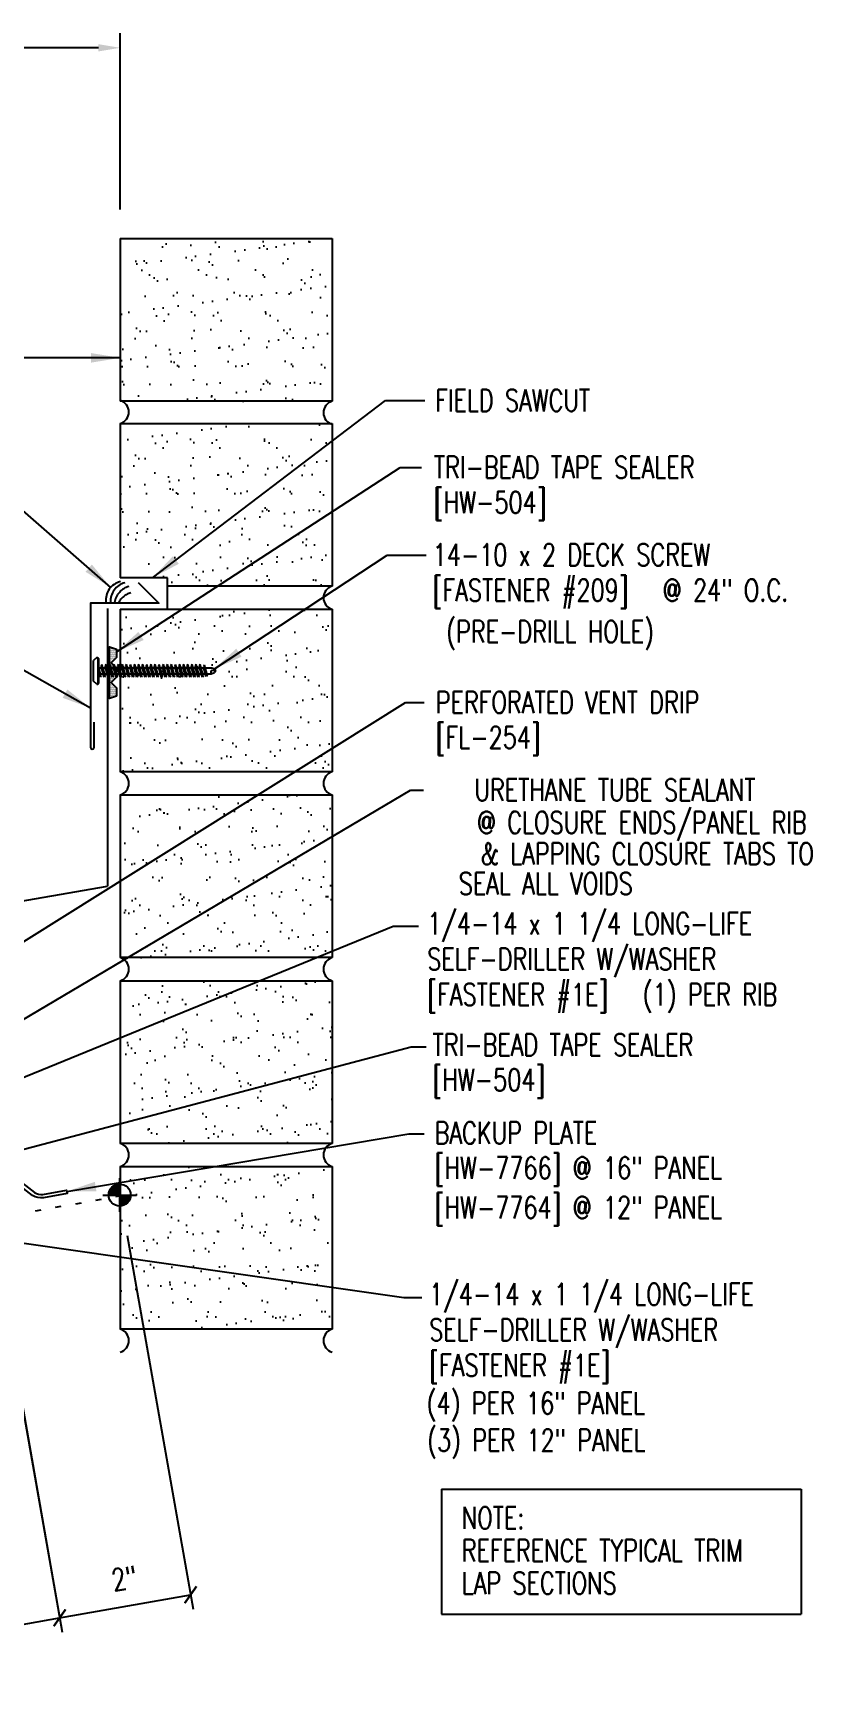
# Model space of a CAD drawing. Header units: inches. Extents: x 1.7 to 41.1, y 8.6 to 41.6.
# Drawn here: x 27.78 to 41.1, y 9.35 to 37.78 of the extents above; entities that cross this region are included whole.
import ezdxf
from ezdxf.enums import TextEntityAlignment as Align

# ---------------------------------------------------------------- set-up
doc = ezdxf.new("R2010")
doc.units = ezdxf.units.IN
doc.header["$MEASUREMENT"] = 0
doc.linetypes.add('CENTER2', pattern=[1.125, 0.75, -0.125, 0.125, -0.125])
doc.linetypes.add('DOT2', pattern=[0.125, 0, -0.125])
for name, color, linetype in [('DIM', 2, 'Continuous'), ('FASTENER', 9, 'Continuous'), ('SEALANT', 253, 'CENTER2'), ('SECTION', 11, 'Continuous'), ('STLA', 10, 'Continuous'), ('TAPE', 8, 'Continuous'), ('TEXT', 2, 'Continuous'), ('TRIM', 6, 'Continuous'), ('WALL', 9, 'Continuous')]:
    doc.layers.add(name, color=color, linetype=linetype)
doc.styles.add('ROMANS', font='ROMANS.SHX', dxfattribs={"width": 0.75})
doc.styles.add('TEXT', font='SIMPLEX', dxfattribs={"width": 0.75, "height": 6})
doc.styles.add('TEXT1', font='ROMANS.shx', dxfattribs={"width": 0.75, "height": 0.375})
doc.dimstyles.new('DETAIL', dxfattribs={"dimscale": 4, "dimtxt": 0.375, "dimasz": 0.0625, "dimexe": 0.0625, "dimexo": 0.125, "dimgap": 0.0625, "dimtad": 1, "dimdec": 4, "dimzin": 3, "dimdsep": 46, "dimlunit": 4, "dimtxsty": 'TEXT1', "dimblk": 'ARCHTICK', "dimcen": 0.0625, "dimclrd": 7, "dimclre": 7, "dimclrt": 2, "dimadec": 0, "dimazin": 0, "dimtfac": 0.59375, "dimtdec": 4, "dimtmove": 0, "dimatfit": 3, "dimfxl": 0, "dimfrac": 2, "dimtolj": 1, "dimtzin": 3, "dimarcsym": 0})
doc.dimstyles.new('DETAIL$7', dxfattribs={"dimscale": 4, "dimtxt": 6, "dimasz": 0.125, "dimexe": 0.0625, "dimexo": 0.125, "dimgap": 0.0625, "dimtad": 1, "dimdec": 5, "dimzin": 3, "dimdsep": 46, "dimlunit": 4, "dimtxsty": 'TEXT', "dimblk": 'ARCHTICK', "dimcen": 0.0625, "dimclrd": 7, "dimclre": 7, "dimclrt": 2, "dimadec": 0, "dimazin": 0, "dimtfac": 0.666667, "dimtdec": 5, "dimtmove": 0, "dimatfit": 3, "dimfxl": 0, "dimfrac": 2, "dimtolj": 1, "dimtzin": 3, "dimarcsym": 0})

# ---------------------------------------------------------------- blocks, each defined once
blk = doc.blocks.new('_ArchTick')
at = {"color": 0, "linetype": 'ByBlock', "const_width": 0.15}
blk.add_lwpolyline([(-0.5, -0.5), (0.5, 0.5)], dxfattribs=at)
blk = doc.blocks.new('*D16')
at = {"layer": 'DEFPOINTS', "color": 0}
for p in [(26.979, 17.754), (21.001, 16.682), (28.232, 10.646)]:
    blk.add_point(p, dxfattribs=at)
at = {"layer": 'DIM', "color": 7, "lineweight": -2}
for p, q in [((27.066, 17.261), (28.276, 10.4)), ((21.088, 16.19), (22.295, 9.345)), ((22.252, 9.591), (28.232, 10.646))]:
    blk.add_line(p, q, dxfattribs=at)
at = {"layer": 'DIM', "color": 7, "lineweight": -2, "xscale": 0.25, "yscale": 0.25, "zscale": 0.25}
for p, rotation in [((28.232, 10.646), 10.00000000000004), ((22.252, 9.591), 190.0000000000001)]:
    blk.add_blockref('_ArchTick', p, dxfattribs=dict(at, rotation=rotation))
at = {"layer": 'DIM', "color": 2, "insert": (25.16, 10.585), "char_height": 0.375, "attachment_point": 5, "rotation": 10, "style": 'TEXT1'}
blk.add_mtext('\\A1;6"', dxfattribs=at)
blk = doc.blocks.new('*X2')
at = {"color": 0}
for p, q in [((-0.434, 0.135), (-0.434, 0.135)), ((-0.434, 0.123), (-0.434, 0.123)), ((-0.422, 0.141), (-0.422, 0.141)), ((-0.422, 0.129), (-0.422, 0.129)), ((-0.422, 0.117), (-0.422, 0.117)), ((-0.422, 0.105), (-0.422, 0.105)), ((-0.422, 0.094), (-0.422, 0.094)), ((-0.422, 0.082), (-0.422, 0.082)), ((-0.41, 0.135), (-0.41, 0.135)), ((-0.41, 0.123), (-0.41, 0.123)), ((-0.41, 0.111), (-0.41, 0.111)), ((-0.41, 0.1), (-0.41, 0.1)), ((-0.41, 0.088), (-0.41, 0.088)), ((-0.41, 0.076), (-0.41, 0.076)), ((-0.41, 0.064), (-0.41, 0.064)), ((-0.41, 0.053), (-0.41, 0.053)), ((-0.41, 0.041), (-0.41, 0.041)), ((-0.398, 0.141), (-0.398, 0.141)), ((-0.398, 0.129), (-0.398, 0.129)), ((-0.398, 0.117), (-0.398, 0.117)), ((-0.398, 0.105), (-0.398, 0.105)), ((-0.398, 0.094), (-0.398, 0.094)), ((-0.398, 0.082), (-0.398, 0.082)), ((-0.398, 0.07), (-0.398, 0.07)), ((-0.398, 0.059), (-0.398, 0.059)), ((-0.398, 0.047), (-0.398, 0.047)), ((-0.398, 0.035), (-0.398, 0.035)), ((-0.398, 0.023), (-0.398, 0.023)), ((-0.387, 0.135), (-0.387, 0.135)), ((-0.387, 0.123), (-0.387, 0.123)), ((-0.387, 0.111), (-0.387, 0.111)), ((-0.387, 0.1), (-0.387, 0.1)), ((-0.387, 0.088), (-0.387, 0.088)), ((-0.387, 0.076), (-0.387, 0.076)), ((-0.387, 0.064), (-0.387, 0.064)), ((-0.387, 0.053), (-0.387, 0.053)), ((-0.387, 0.041), (-0.387, 0.041)), ((-0.387, 0.029), (-0.387, 0.029)), ((-0.375, 0.141), (-0.375, 0.141)), ((-0.375, 0.129), (-0.375, 0.129)), ((-0.375, 0.117), (-0.375, 0.117)), ((-0.375, 0.105), (-0.375, 0.105)), ((-0.375, 0.094), (-0.375, 0.094)), ((-0.375, 0.082), (-0.375, 0.082)), ((-0.375, 0.07), (-0.375, 0.07)), ((-0.375, 0.059), (-0.375, 0.059)), ((-0.375, 0.047), (-0.375, 0.047)), ((-0.375, 0.035), (-0.375, 0.035)), ((-0.375, 0.023), (-0.375, 0.023)), ((-0.363, 0.135), (-0.363, 0.135)), ((-0.363, 0.123), (-0.363, 0.123)), ((-0.363, 0.111), (-0.363, 0.111)), ((-0.363, 0.1), (-0.363, 0.1)), ((-0.363, 0.088), (-0.363, 0.088)), ((-0.363, 0.076), (-0.363, 0.076)), ((-0.363, 0.064), (-0.363, 0.064)), ((-0.363, 0.053), (-0.363, 0.053)), ((-0.363, 0.041), (-0.363, 0.041)), ((-0.363, 0.029), (-0.363, 0.029)), ((-0.352, 0.141), (-0.352, 0.141)), ((-0.352, 0.129), (-0.352, 0.129)), ((-0.352, 0.117), (-0.352, 0.117)), ((-0.352, 0.105), (-0.352, 0.105)), ((-0.352, 0.094), (-0.352, 0.094)), ((-0.352, 0.082), (-0.352, 0.082)), ((-0.352, 0.07), (-0.352, 0.07)), ((-0.352, 0.059), (-0.352, 0.059)), ((-0.352, 0.047), (-0.352, 0.047)), ((-0.352, 0.035), (-0.352, 0.035)), ((-0.352, 0.023), (-0.352, 0.023)), ((-0.34, 0.135), (-0.34, 0.135)), ((-0.34, 0.123), (-0.34, 0.123)), ((-0.34, 0.111), (-0.34, 0.111)), ((-0.34, 0.1), (-0.34, 0.1)), ((-0.34, 0.088), (-0.34, 0.088)), ((-0.34, 0.076), (-0.34, 0.076)), ((-0.34, 0.064), (-0.34, 0.064)), ((-0.34, 0.053), (-0.34, 0.053)), ((-0.34, 0.041), (-0.34, 0.041)), ((-0.34, 0.029), (-0.34, 0.029)), ((-0.328, 0.141), (-0.328, 0.141)), ((-0.328, 0.129), (-0.328, 0.129)), ((-0.328, 0.117), (-0.328, 0.117)), ((-0.328, 0.105), (-0.328, 0.105)), ((-0.328, 0.094), (-0.328, 0.094)), ((-0.328, 0.082), (-0.328, 0.082)), ((-0.328, 0.07), (-0.328, 0.07)), ((-0.328, 0.059), (-0.328, 0.059)), ((-0.328, 0.047), (-0.328, 0.047)), ((-0.328, 0.035), (-0.328, 0.035)), ((-0.328, 0.023), (-0.328, 0.023)), ((-0.316, 0.135), (-0.316, 0.135)), ((-0.316, 0.123), (-0.316, 0.123)), ((-0.316, 0.111), (-0.316, 0.111)), ((-0.316, 0.1), (-0.316, 0.1)), ((-0.316, 0.088), (-0.316, 0.088)), ((-0.316, 0.076), (-0.316, 0.076)), ((-0.316, 0.064), (-0.316, 0.064)), ((-0.316, 0.053), (-0.316, 0.053)), ((-0.316, 0.041), (-0.316, 0.041)), ((-0.316, 0.029), (-0.316, 0.029)), ((-0.305, 0.141), (-0.305, 0.141)), ((-0.305, 0.129), (-0.305, 0.129)), ((-0.305, 0.117), (-0.305, 0.117)), ((-0.305, 0.105), (-0.305, 0.105)), ((-0.305, 0.094), (-0.305, 0.094)), ((-0.305, 0.082), (-0.305, 0.082)), ((-0.305, 0.07), (-0.305, 0.07)), ((-0.305, 0.059), (-0.305, 0.059)), ((-0.305, 0.047), (-0.305, 0.047)), ((-0.305, 0.035), (-0.305, 0.035)), ((-0.305, 0.023), (-0.305, 0.023)), ((-0.293, 0.135), (-0.293, 0.135)), ((-0.293, 0.123), (-0.293, 0.123)), ((-0.293, 0.111), (-0.293, 0.111)), ((-0.293, 0.1), (-0.293, 0.1)), ((-0.293, 0.088), (-0.293, 0.088)), ((-0.293, 0.076), (-0.293, 0.076)), ((-0.293, 0.064), (-0.293, 0.064)), ((-0.293, 0.053), (-0.293, 0.053)), ((-0.293, 0.041), (-0.293, 0.041)), ((-0.293, 0.029), (-0.293, 0.029)), ((-0.281, 0.141), (-0.281, 0.141)), ((-0.281, 0.129), (-0.281, 0.129)), ((-0.281, 0.117), (-0.281, 0.117)), ((-0.281, 0.105), (-0.281, 0.105)), ((-0.281, 0.094), (-0.281, 0.094)), ((-0.281, 0.082), (-0.281, 0.082)), ((-0.281, 0.07), (-0.281, 0.07)), ((-0.281, 0.059), (-0.281, 0.059)), ((-0.281, 0.047), (-0.281, 0.047)), ((-0.281, 0.035), (-0.281, 0.035)), ((-0.281, 0.023), (-0.281, 0.023)), ((-0.27, 0.135), (-0.27, 0.135)), ((-0.27, 0.123), (-0.27, 0.123)), ((-0.27, 0.111), (-0.27, 0.111)), ((-0.27, 0.1), (-0.27, 0.1)), ((-0.27, 0.088), (-0.27, 0.088)), ((-0.27, 0.076), (-0.27, 0.076)), ((-0.27, 0.064), (-0.27, 0.064)), ((-0.27, 0.053), (-0.27, 0.053)), ((-0.27, 0.041), (-0.27, 0.041)), ((-0.27, 0.029), (-0.27, 0.029)), ((-0.258, 0.141), (-0.258, 0.141)), ((-0.258, 0.129), (-0.258, 0.129)), ((-0.258, 0.117), (-0.258, 0.117)), ((-0.258, 0.105), (-0.258, 0.105)), ((-0.258, 0.094), (-0.258, 0.094)), ((-0.258, 0.082), (-0.258, 0.082)), ((-0.258, 0.07), (-0.258, 0.07)), ((-0.258, 0.059), (-0.258, 0.059)), ((-0.258, 0.047), (-0.258, 0.047)), ((-0.258, 0.035), (-0.258, 0.035)), ((-0.258, 0.023), (-0.258, 0.023)), ((-0.246, 0.135), (-0.246, 0.135)), ((-0.246, 0.123), (-0.246, 0.123)), ((-0.246, 0.111), (-0.246, 0.111)), ((-0.246, 0.1), (-0.246, 0.1)), ((-0.246, 0.088), (-0.246, 0.088)), ((-0.246, 0.076), (-0.246, 0.076)), ((-0.246, 0.064), (-0.246, 0.064)), ((-0.246, 0.053), (-0.246, 0.053)), ((-0.246, 0.041), (-0.246, 0.041)), ((-0.234, 0.141), (-0.234, 0.141)), ((-0.234, 0.129), (-0.234, 0.129)), ((-0.234, 0.117), (-0.234, 0.117)), ((-0.234, 0.105), (-0.234, 0.105)), ((-0.234, 0.094), (-0.234, 0.094)), ((-0.234, 0.082), (-0.234, 0.082)), ((-0.234, 0.07), (-0.234, 0.07)), ((-0.234, 0.059), (-0.234, 0.059)), ((-0.234, 0.047), (-0.234, 0.047)), ((-0.223, 0.135), (-0.223, 0.135)), ((-0.223, 0.123), (-0.223, 0.123)), ((-0.223, 0.111), (-0.223, 0.111)), ((-0.223, 0.1), (-0.223, 0.1)), ((-0.223, 0.088), (-0.223, 0.088)), ((-0.223, 0.076), (-0.223, 0.076)), ((-0.223, 0.064), (-0.223, 0.064)), ((-0.211, 0.141), (-0.211, 0.141)), ((-0.211, 0.129), (-0.211, 0.129)), ((-0.211, 0.117), (-0.211, 0.117)), ((-0.211, 0.105), (-0.211, 0.105)), ((-0.211, 0.094), (-0.211, 0.094)), ((-0.211, 0.082), (-0.211, 0.082)), ((-0.211, 0.07), (-0.211, 0.07)), ((-0.199, 0.135), (-0.199, 0.135)), ((-0.199, 0.123), (-0.199, 0.123)), ((-0.199, 0.111), (-0.199, 0.111)), ((-0.199, 0.1), (-0.199, 0.1)), ((-0.199, 0.088), (-0.199, 0.088)), ((-0.188, 0.141), (-0.188, 0.141)), ((-0.188, 0.129), (-0.188, 0.129)), ((-0.188, 0.117), (-0.188, 0.117)), ((-0.188, 0.105), (-0.188, 0.105)), ((-0.188, 0.094), (-0.188, 0.094)), ((-0.176, 0.135), (-0.176, 0.135)), ((-0.176, 0.123), (-0.176, 0.123)), ((-0.176, 0.111), (-0.176, 0.111)), ((-0.164, 0.141), (-0.164, 0.141)), ((-0.164, 0.129), (-0.164, 0.129)), ((-0.164, 0.117), (-0.164, 0.117)), ((-0.164, 0.105), (-0.164, 0.105)), ((-0.152, 0.135), (-0.152, 0.135)), ((-0.152, 0.123), (-0.152, 0.123)), ((-0.152, 0.111), (-0.152, 0.111)), ((-0.152, 0.1), (-0.152, 0.1)), ((-0.141, 0.141), (-0.141, 0.141)), ((-0.141, 0.129), (-0.141, 0.129)), ((-0.141, 0.117), (-0.141, 0.117)), ((-0.141, 0.105), (-0.141, 0.105)), ((-0.141, 0.094), (-0.141, 0.094)), ((-0.141, 0.082), (-0.141, 0.082)), ((-0.129, 0.135), (-0.129, 0.135)), ((-0.129, 0.123), (-0.129, 0.123)), ((-0.129, 0.111), (-0.129, 0.111)), ((-0.129, 0.1), (-0.129, 0.1)), ((-0.129, 0.088), (-0.129, 0.088)), ((-0.129, 0.076), (-0.129, 0.076)), ((-0.117, 0.141), (-0.117, 0.141)), ((-0.117, 0.129), (-0.117, 0.129)), ((-0.117, 0.117), (-0.117, 0.117)), ((-0.117, 0.105), (-0.117, 0.105)), ((-0.117, 0.094), (-0.117, 0.094)), ((-0.117, 0.082), (-0.117, 0.082)), ((-0.117, 0.07), (-0.117, 0.07)), ((-0.117, 0.059), (-0.117, 0.059)), ((-0.105, 0.135), (-0.105, 0.135)), ((-0.105, 0.123), (-0.105, 0.123)), ((-0.105, 0.111), (-0.105, 0.111)), ((-0.105, 0.1), (-0.105, 0.1)), ((-0.105, 0.088), (-0.105, 0.088)), ((-0.105, 0.076), (-0.105, 0.076)), ((-0.105, 0.064), (-0.105, 0.064)), ((-0.105, 0.053), (-0.105, 0.053)), ((-0.094, 0.141), (-0.094, 0.141)), ((-0.094, 0.129), (-0.094, 0.129)), ((-0.094, 0.117), (-0.094, 0.117)), ((-0.094, 0.105), (-0.094, 0.105)), ((-0.094, 0.094), (-0.094, 0.094)), ((-0.094, 0.082), (-0.094, 0.082)), ((-0.094, 0.07), (-0.094, 0.07)), ((-0.094, 0.059), (-0.094, 0.059)), ((-0.094, 0.047), (-0.094, 0.047)), ((-0.094, 0.035), (-0.094, 0.035)), ((-0.082, 0.135), (-0.082, 0.135)), ((-0.082, 0.123), (-0.082, 0.123)), ((-0.082, 0.111), (-0.082, 0.111)), ((-0.082, 0.1), (-0.082, 0.1)), ((-0.082, 0.088), (-0.082, 0.088)), ((-0.082, 0.076), (-0.082, 0.076)), ((-0.082, 0.064), (-0.082, 0.064)), ((-0.082, 0.053), (-0.082, 0.053)), ((-0.082, 0.041), (-0.082, 0.041)), ((-0.082, 0.029), (-0.082, 0.029)), ((-0.07, 0.141), (-0.07, 0.141)), ((-0.07, 0.129), (-0.07, 0.129)), ((-0.07, 0.117), (-0.07, 0.117)), ((-0.07, 0.105), (-0.07, 0.105)), ((-0.07, 0.094), (-0.07, 0.094)), ((-0.07, 0.082), (-0.07, 0.082)), ((-0.07, 0.07), (-0.07, 0.07)), ((-0.07, 0.059), (-0.07, 0.059)), ((-0.07, 0.047), (-0.07, 0.047)), ((-0.07, 0.035), (-0.07, 0.035)), ((-0.07, 0.023), (-0.07, 0.023)), ((-0.059, 0.135), (-0.059, 0.135)), ((-0.059, 0.123), (-0.059, 0.123)), ((-0.059, 0.111), (-0.059, 0.111)), ((-0.059, 0.1), (-0.059, 0.1)), ((-0.059, 0.088), (-0.059, 0.088)), ((-0.059, 0.076), (-0.059, 0.076)), ((-0.059, 0.064), (-0.059, 0.064)), ((-0.059, 0.053), (-0.059, 0.053)), ((-0.059, 0.041), (-0.059, 0.041)), ((-0.059, 0.029), (-0.059, 0.029)), ((-0.047, 0.141), (-0.047, 0.141)), ((-0.047, 0.129), (-0.047, 0.129)), ((-0.047, 0.117), (-0.047, 0.117)), ((-0.047, 0.105), (-0.047, 0.105)), ((-0.047, 0.094), (-0.047, 0.094)), ((-0.047, 0.082), (-0.047, 0.082)), ((-0.047, 0.07), (-0.047, 0.07)), ((-0.047, 0.059), (-0.047, 0.059)), ((-0.047, 0.047), (-0.047, 0.047)), ((-0.047, 0.035), (-0.047, 0.035)), ((-0.047, 0.023), (-0.047, 0.023)), ((-0.035, 0.135), (-0.035, 0.135)), ((-0.035, 0.123), (-0.035, 0.123)), ((-0.035, 0.111), (-0.035, 0.111)), ((-0.035, 0.1), (-0.035, 0.1)), ((-0.035, 0.088), (-0.035, 0.088)), ((-0.035, 0.076), (-0.035, 0.076)), ((-0.035, 0.064), (-0.035, 0.064)), ((-0.035, 0.053), (-0.035, 0.053)), ((-0.035, 0.041), (-0.035, 0.041)), ((-0.035, 0.029), (-0.035, 0.029)), ((-0.023, 0.141), (-0.023, 0.141)), ((-0.023, 0.129), (-0.023, 0.129)), ((-0.023, 0.117), (-0.023, 0.117)), ((-0.023, 0.105), (-0.023, 0.105)), ((-0.023, 0.094), (-0.023, 0.094)), ((-0.023, 0.082), (-0.023, 0.082)), ((-0.023, 0.07), (-0.023, 0.07)), ((-0.023, 0.059), (-0.023, 0.059)), ((-0.023, 0.047), (-0.023, 0.047)), ((-0.023, 0.035), (-0.023, 0.035)), ((-0.023, 0.023), (-0.023, 0.023)), ((-0.012, 0.135), (-0.012, 0.135)), ((-0.012, 0.123), (-0.012, 0.123)), ((-0.012, 0.111), (-0.012, 0.111)), ((-0.012, 0.1), (-0.012, 0.1)), ((-0.012, 0.088), (-0.012, 0.088)), ((-0.012, 0.076), (-0.012, 0.076)), ((-0.012, 0.064), (-0.012, 0.064)), ((-0.012, 0.053), (-0.012, 0.053)), ((-0.012, 0.041), (-0.012, 0.041)), ((-0.012, 0.029), (-0.012, 0.029)), ((0, 0.141), (0, 0.141)), ((0, 0.129), (0, 0.129)), ((0, 0.117), (0, 0.117)), ((0, 0.105), (0, 0.105)), ((0, 0.094), (0, 0.094)), ((0, 0.082), (0, 0.082)), ((0, 0.07), (0, 0.07)), ((0, 0.059), (0, 0.059)), ((0, 0.047), (0, 0.047)), ((0, 0.035), (0, 0.035)), ((0, 0.023), (0, 0.023)), ((0.012, 0.135), (0.012, 0.135)), ((0.012, 0.123), (0.012, 0.123)), ((0.012, 0.111), (0.012, 0.111)), ((0.012, 0.1), (0.012, 0.1)), ((0.012, 0.088), (0.012, 0.088)), ((0.012, 0.076), (0.012, 0.076)), ((0.012, 0.064), (0.012, 0.064)), ((0.012, 0.053), (0.012, 0.053)), ((0.012, 0.041), (0.012, 0.041)), ((0.012, 0.029), (0.012, 0.029)), ((0.023, 0.141), (0.023, 0.141)), ((0.023, 0.129), (0.023, 0.129)), ((0.023, 0.117), (0.023, 0.117)), ((0.023, 0.105), (0.023, 0.105)), ((0.023, 0.094), (0.023, 0.094)), ((0.023, 0.082), (0.023, 0.082)), ((0.023, 0.07), (0.023, 0.07)), ((0.023, 0.059), (0.023, 0.059)), ((0.023, 0.047), (0.023, 0.047)), ((0.023, 0.035), (0.023, 0.035)), ((0.023, 0.023), (0.023, 0.023)), ((0.035, 0.135), (0.035, 0.135)), ((0.035, 0.123), (0.035, 0.123)), ((0.035, 0.111), (0.035, 0.111)), ((0.035, 0.1), (0.035, 0.1)), ((0.035, 0.088), (0.035, 0.088)), ((0.035, 0.076), (0.035, 0.076)), ((0.035, 0.064), (0.035, 0.064)), ((0.035, 0.053), (0.035, 0.053)), ((0.035, 0.041), (0.035, 0.041)), ((0.035, 0.029), (0.035, 0.029)), ((0.047, 0.141), (0.047, 0.141)), ((0.047, 0.129), (0.047, 0.129)), ((0.047, 0.117), (0.047, 0.117)), ((0.047, 0.105), (0.047, 0.105)), ((0.047, 0.094), (0.047, 0.094)), ((0.047, 0.082), (0.047, 0.082)), ((0.047, 0.07), (0.047, 0.07)), ((0.047, 0.059), (0.047, 0.059)), ((0.047, 0.047), (0.047, 0.047)), ((0.047, 0.035), (0.047, 0.035)), ((0.047, 0.023), (0.047, 0.023)), ((0.059, 0.135), (0.059, 0.135)), ((0.059, 0.123), (0.059, 0.123)), ((0.059, 0.111), (0.059, 0.111)), ((0.059, 0.1), (0.059, 0.1)), ((0.059, 0.088), (0.059, 0.088)), ((0.059, 0.076), (0.059, 0.076)), ((0.059, 0.064), (0.059, 0.064)), ((0.059, 0.053), (0.059, 0.053)), ((0.059, 0.041), (0.059, 0.041)), ((0.059, 0.029), (0.059, 0.029)), ((0.07, 0.141), (0.07, 0.141)), ((0.07, 0.129), (0.07, 0.129)), ((0.07, 0.117), (0.07, 0.117)), ((0.07, 0.105), (0.07, 0.105)), ((0.07, 0.094), (0.07, 0.094)), ((0.07, 0.082), (0.07, 0.082)), ((0.07, 0.07), (0.07, 0.07)), ((0.07, 0.059), (0.07, 0.059)), ((0.07, 0.047), (0.07, 0.047)), ((0.07, 0.035), (0.07, 0.035)), ((0.07, 0.023), (0.07, 0.023)), ((0.082, 0.135), (0.082, 0.135)), ((0.082, 0.123), (0.082, 0.123)), ((0.082, 0.111), (0.082, 0.111)), ((0.082, 0.1), (0.082, 0.1)), ((0.082, 0.088), (0.082, 0.088)), ((0.082, 0.076), (0.082, 0.076)), ((0.082, 0.064), (0.082, 0.064)), ((0.082, 0.053), (0.082, 0.053)), ((0.082, 0.041), (0.082, 0.041)), ((0.082, 0.029), (0.082, 0.029)), ((0.094, 0.141), (0.094, 0.141)), ((0.094, 0.129), (0.094, 0.129)), ((0.094, 0.117), (0.094, 0.117)), ((0.094, 0.105), (0.094, 0.105)), ((0.094, 0.094), (0.094, 0.094)), ((0.094, 0.082), (0.094, 0.082)), ((0.094, 0.07), (0.094, 0.07)), ((0.094, 0.059), (0.094, 0.059)), ((0.094, 0.047), (0.094, 0.047)), ((0.094, 0.035), (0.094, 0.035)), ((0.105, 0.135), (0.105, 0.135)), ((0.105, 0.123), (0.105, 0.123)), ((0.105, 0.111), (0.105, 0.111)), ((0.105, 0.1), (0.105, 0.1)), ((0.105, 0.088), (0.105, 0.088)), ((0.105, 0.076), (0.105, 0.076)), ((0.105, 0.064), (0.105, 0.064)), ((0.105, 0.053), (0.105, 0.053)), ((0.117, 0.141), (0.117, 0.141)), ((0.117, 0.129), (0.117, 0.129)), ((0.117, 0.117), (0.117, 0.117)), ((0.117, 0.105), (0.117, 0.105)), ((0.117, 0.094), (0.117, 0.094)), ((0.117, 0.082), (0.117, 0.082)), ((0.117, 0.07), (0.117, 0.07)), ((0.117, 0.059), (0.117, 0.059)), ((0.129, 0.135), (0.129, 0.135)), ((0.129, 0.123), (0.129, 0.123)), ((0.129, 0.111), (0.129, 0.111)), ((0.129, 0.1), (0.129, 0.1)), ((0.129, 0.088), (0.129, 0.088)), ((0.129, 0.076), (0.129, 0.076)), ((0.141, 0.141), (0.141, 0.141)), ((0.141, 0.129), (0.141, 0.129)), ((0.141, 0.117), (0.141, 0.117)), ((0.141, 0.105), (0.141, 0.105)), ((0.141, 0.094), (0.141, 0.094)), ((0.141, 0.082), (0.141, 0.082)), ((0.152, 0.135), (0.152, 0.135)), ((0.152, 0.123), (0.152, 0.123)), ((0.152, 0.111), (0.152, 0.111)), ((0.152, 0.1), (0.152, 0.1)), ((0.164, 0.141), (0.164, 0.141)), ((0.164, 0.129), (0.164, 0.129)), ((0.164, 0.117), (0.164, 0.117)), ((0.164, 0.105), (0.164, 0.105)), ((0.176, 0.135), (0.176, 0.135)), ((0.176, 0.123), (0.176, 0.123)), ((0.176, 0.111), (0.176, 0.111)), ((0.188, 0.141), (0.188, 0.141)), ((0.188, 0.129), (0.188, 0.129)), ((0.188, 0.117), (0.188, 0.117)), ((0.188, 0.105), (0.188, 0.105)), ((0.188, 0.094), (0.188, 0.094)), ((0.199, 0.135), (0.199, 0.135)), ((0.199, 0.123), (0.199, 0.123)), ((0.199, 0.111), (0.199, 0.111)), ((0.199, 0.1), (0.199, 0.1)), ((0.199, 0.088), (0.199, 0.088)), ((0.211, 0.141), (0.211, 0.141)), ((0.211, 0.129), (0.211, 0.129)), ((0.211, 0.117), (0.211, 0.117)), ((0.211, 0.105), (0.211, 0.105)), ((0.211, 0.094), (0.211, 0.094)), ((0.211, 0.082), (0.211, 0.082)), ((0.211, 0.07), (0.211, 0.07)), ((0.223, 0.135), (0.223, 0.135)), ((0.223, 0.123), (0.223, 0.123)), ((0.223, 0.111), (0.223, 0.111)), ((0.223, 0.1), (0.223, 0.1)), ((0.223, 0.088), (0.223, 0.088)), ((0.223, 0.076), (0.223, 0.076)), ((0.223, 0.064), (0.223, 0.064)), ((0.234, 0.141), (0.234, 0.141)), ((0.234, 0.129), (0.234, 0.129)), ((0.234, 0.117), (0.234, 0.117)), ((0.234, 0.105), (0.234, 0.105)), ((0.234, 0.094), (0.234, 0.094)), ((0.234, 0.082), (0.234, 0.082)), ((0.234, 0.07), (0.234, 0.07)), ((0.234, 0.059), (0.234, 0.059)), ((0.234, 0.047), (0.234, 0.047)), ((0.246, 0.135), (0.246, 0.135)), ((0.246, 0.123), (0.246, 0.123)), ((0.246, 0.111), (0.246, 0.111)), ((0.246, 0.1), (0.246, 0.1)), ((0.246, 0.088), (0.246, 0.088)), ((0.246, 0.076), (0.246, 0.076)), ((0.246, 0.064), (0.246, 0.064)), ((0.246, 0.053), (0.246, 0.053)), ((0.246, 0.041), (0.246, 0.041)), ((0.258, 0.141), (0.258, 0.141)), ((0.258, 0.129), (0.258, 0.129)), ((0.258, 0.117), (0.258, 0.117)), ((0.258, 0.105), (0.258, 0.105)), ((0.258, 0.094), (0.258, 0.094)), ((0.258, 0.082), (0.258, 0.082)), ((0.258, 0.07), (0.258, 0.07)), ((0.258, 0.059), (0.258, 0.059)), ((0.258, 0.047), (0.258, 0.047)), ((0.258, 0.035), (0.258, 0.035)), ((0.258, 0.023), (0.258, 0.023)), ((0.27, 0.135), (0.27, 0.135)), ((0.27, 0.123), (0.27, 0.123)), ((0.27, 0.111), (0.27, 0.111)), ((0.27, 0.1), (0.27, 0.1)), ((0.27, 0.088), (0.27, 0.088)), ((0.27, 0.076), (0.27, 0.076)), ((0.27, 0.064), (0.27, 0.064)), ((0.27, 0.053), (0.27, 0.053)), ((0.27, 0.041), (0.27, 0.041)), ((0.27, 0.029), (0.27, 0.029)), ((0.281, 0.141), (0.281, 0.141)), ((0.281, 0.129), (0.281, 0.129)), ((0.281, 0.117), (0.281, 0.117)), ((0.281, 0.105), (0.281, 0.105)), ((0.281, 0.094), (0.281, 0.094)), ((0.281, 0.082), (0.281, 0.082)), ((0.281, 0.07), (0.281, 0.07)), ((0.281, 0.059), (0.281, 0.059)), ((0.281, 0.047), (0.281, 0.047)), ((0.281, 0.035), (0.281, 0.035)), ((0.281, 0.023), (0.281, 0.023)), ((0.293, 0.135), (0.293, 0.135)), ((0.293, 0.123), (0.293, 0.123)), ((0.293, 0.111), (0.293, 0.111)), ((0.293, 0.1), (0.293, 0.1)), ((0.293, 0.088), (0.293, 0.088)), ((0.293, 0.076), (0.293, 0.076)), ((0.293, 0.064), (0.293, 0.064)), ((0.293, 0.053), (0.293, 0.053)), ((0.293, 0.041), (0.293, 0.041)), ((0.293, 0.029), (0.293, 0.029)), ((0.305, 0.141), (0.305, 0.141)), ((0.305, 0.129), (0.305, 0.129)), ((0.305, 0.117), (0.305, 0.117)), ((0.305, 0.105), (0.305, 0.105)), ((0.305, 0.094), (0.305, 0.094)), ((0.305, 0.082), (0.305, 0.082)), ((0.305, 0.07), (0.305, 0.07)), ((0.305, 0.059), (0.305, 0.059)), ((0.305, 0.047), (0.305, 0.047)), ((0.305, 0.035), (0.305, 0.035)), ((0.305, 0.023), (0.305, 0.023)), ((0.316, 0.135), (0.316, 0.135)), ((0.316, 0.123), (0.316, 0.123)), ((0.316, 0.111), (0.316, 0.111)), ((0.316, 0.1), (0.316, 0.1)), ((0.316, 0.088), (0.316, 0.088)), ((0.316, 0.076), (0.316, 0.076)), ((0.316, 0.064), (0.316, 0.064)), ((0.316, 0.053), (0.316, 0.053)), ((0.316, 0.041), (0.316, 0.041)), ((0.316, 0.029), (0.316, 0.029)), ((0.328, 0.141), (0.328, 0.141)), ((0.328, 0.129), (0.328, 0.129)), ((0.328, 0.117), (0.328, 0.117)), ((0.328, 0.105), (0.328, 0.105)), ((0.328, 0.094), (0.328, 0.094)), ((0.328, 0.082), (0.328, 0.082)), ((0.328, 0.07), (0.328, 0.07)), ((0.328, 0.059), (0.328, 0.059)), ((0.328, 0.047), (0.328, 0.047)), ((0.328, 0.035), (0.328, 0.035)), ((0.328, 0.023), (0.328, 0.023)), ((0.34, 0.135), (0.34, 0.135)), ((0.34, 0.123), (0.34, 0.123)), ((0.34, 0.111), (0.34, 0.111)), ((0.34, 0.1), (0.34, 0.1)), ((0.34, 0.088), (0.34, 0.088)), ((0.34, 0.076), (0.34, 0.076)), ((0.34, 0.064), (0.34, 0.064)), ((0.34, 0.053), (0.34, 0.053)), ((0.34, 0.041), (0.34, 0.041)), ((0.34, 0.029), (0.34, 0.029)), ((0.352, 0.141), (0.352, 0.141)), ((0.352, 0.129), (0.352, 0.129)), ((0.352, 0.117), (0.352, 0.117)), ((0.352, 0.105), (0.352, 0.105)), ((0.352, 0.094), (0.352, 0.094)), ((0.352, 0.082), (0.352, 0.082)), ((0.352, 0.07), (0.352, 0.07)), ((0.352, 0.059), (0.352, 0.059)), ((0.352, 0.047), (0.352, 0.047)), ((0.352, 0.035), (0.352, 0.035)), ((0.352, 0.023), (0.352, 0.023)), ((0.363, 0.135), (0.363, 0.135)), ((0.363, 0.123), (0.363, 0.123)), ((0.363, 0.111), (0.363, 0.111)), ((0.363, 0.1), (0.363, 0.1)), ((0.363, 0.088), (0.363, 0.088)), ((0.363, 0.076), (0.363, 0.076)), ((0.363, 0.064), (0.363, 0.064)), ((0.363, 0.053), (0.363, 0.053)), ((0.363, 0.041), (0.363, 0.041)), ((0.363, 0.029), (0.363, 0.029)), ((0.375, 0.141), (0.375, 0.141)), ((0.375, 0.129), (0.375, 0.129)), ((0.375, 0.117), (0.375, 0.117)), ((0.375, 0.105), (0.375, 0.105)), ((0.375, 0.094), (0.375, 0.094)), ((0.375, 0.082), (0.375, 0.082)), ((0.375, 0.07), (0.375, 0.07)), ((0.375, 0.059), (0.375, 0.059)), ((0.375, 0.047), (0.375, 0.047)), ((0.375, 0.035), (0.375, 0.035)), ((0.375, 0.023), (0.375, 0.023)), ((0.387, 0.135), (0.387, 0.135)), ((0.387, 0.123), (0.387, 0.123)), ((0.387, 0.111), (0.387, 0.111)), ((0.387, 0.1), (0.387, 0.1)), ((0.387, 0.088), (0.387, 0.088)), ((0.387, 0.076), (0.387, 0.076)), ((0.387, 0.064), (0.387, 0.064)), ((0.387, 0.053), (0.387, 0.053)), ((0.387, 0.041), (0.387, 0.041)), ((0.387, 0.029), (0.387, 0.029)), ((0.398, 0.141), (0.398, 0.141)), ((0.398, 0.129), (0.398, 0.129)), ((0.398, 0.117), (0.398, 0.117)), ((0.398, 0.105), (0.398, 0.105)), ((0.398, 0.094), (0.398, 0.094)), ((0.398, 0.082), (0.398, 0.082)), ((0.398, 0.07), (0.398, 0.07)), ((0.398, 0.059), (0.398, 0.059)), ((0.398, 0.047), (0.398, 0.047)), ((0.398, 0.035), (0.398, 0.035)), ((0.398, 0.023), (0.398, 0.023)), ((0.41, 0.135), (0.41, 0.135)), ((0.41, 0.123), (0.41, 0.123)), ((0.41, 0.111), (0.41, 0.111)), ((0.41, 0.1), (0.41, 0.1)), ((0.41, 0.088), (0.41, 0.088)), ((0.41, 0.076), (0.41, 0.076)), ((0.41, 0.064), (0.41, 0.064)), ((0.41, 0.053), (0.41, 0.053)), ((0.41, 0.041), (0.41, 0.041)), ((0.422, 0.141), (0.422, 0.141)), ((0.422, 0.129), (0.422, 0.129)), ((0.422, 0.117), (0.422, 0.117)), ((0.422, 0.105), (0.422, 0.105)), ((0.422, 0.094), (0.422, 0.094)), ((0.422, 0.082), (0.422, 0.082)), ((0.434, 0.135), (0.434, 0.135)), ((0.434, 0.123), (0.434, 0.123))]:
    blk.add_line(p, q, dxfattribs=at)
blk = doc.blocks.new('MB_DBTAP')
at = {"layer": 'TAPE', "color": 9}
blk.add_lwpolyline([(-0.403, 0.018), (-0.442, 0.141), (0.442, 0.141), (0.403, 0.018), (0.26, 0.018), (0.17, 0.109), (0.079, 0.018), (0, 0.018), (-0.079, 0.018), (-0.17, 0.109), (-0.26, 0.018)], close=True, dxfattribs=at)
at = {"layer": 'TAPE', "color": 251}
blk.add_blockref('*X2', (0, 0), dxfattribs=at)
blk = doc.blocks.new('df2')
at = {"layer": 'FASTENER'}
for p, q in [((-0.228, 0.073), (-0.178, 0.126)), ((-0.228, 0.073), (-0.228, 0.056)), ((-0.228, 0.056), (-0.204, 0.037)), ((0.228, 0.056), (-0.228, 0.056)), ((-0.204, 0.037), (0.204, 0.037)), ((-0.178, 0.126), (0.178, 0.126)), ((-0.107, 0.015), (-0.032, 0.037)), ((-0.08, 0), (-0.107, 0.015)), ((-0.08, 0), (0.05, 0.037)), ((-0.051, 0.037), (-0.051, 0.031)), ((-0.051, 0.008), (-0.051, -0.039)), ((0.051, 0.037), (0.051, -0.009)), ((0.228, 0.073), (0.178, 0.126)), ((0.228, 0.056), (0.204, 0.037)), ((0.228, 0.073), (0.228, 0.056)), ((-0.107, -0.055), (0.08, -0.001)), ((-0.08, -0.07), (-0.107, -0.055)), ((-0.107, -0.125), (0.08, -0.071)), ((-0.08, -0.14), (-0.107, -0.125)), ((-0.107, -0.195), (0.08, -0.141)), ((-0.08, -0.21), (-0.107, -0.195)), ((-0.107, -0.265), (0.08, -0.211)), ((-0.08, -0.28), (-0.107, -0.265)), ((-0.107, -0.335), (0.08, -0.281)), ((-0.08, -0.07), (0.107, -0.017)), ((-0.08, -0.14), (0.107, -0.087)), ((-0.08, -0.21), (0.107, -0.157)), ((-0.08, -0.28), (0.107, -0.227)), ((-0.051, -0.062), (-0.051, -0.109)), ((-0.051, -0.132), (-0.051, -0.179)), ((-0.051, -0.202), (-0.051, -0.249)), ((-0.051, -0.272), (-0.051, -0.319)), ((0.051, -0.033), (0.051, -0.079)), ((0.051, -0.103), (0.051, -0.149)), ((0.051, -0.173), (0.051, -0.219)), ((0.051, -0.243), (0.051, -0.289)), ((0.107, -0.017), (0.08, -0.001)), ((0.107, -0.087), (0.08, -0.071)), ((0.107, -0.157), (0.08, -0.141)), ((0.107, -0.227), (0.08, -0.211)), ((0.107, -0.297), (0.08, -0.281)), ((-0.08, -0.35), (-0.107, -0.335)), ((-0.107, -0.405), (0.08, -0.351)), ((-0.08, -0.42), (-0.107, -0.405)), ((-0.107, -0.475), (0.08, -0.421)), ((-0.08, -0.49), (-0.107, -0.475)), ((-0.107, -0.545), (0.08, -0.491)), ((-0.08, -0.56), (-0.107, -0.545)), ((-0.107, -0.615), (0.08, -0.561)), ((-0.08, -0.35), (0.107, -0.297)), ((-0.08, -0.42), (0.107, -0.367)), ((-0.08, -0.49), (0.107, -0.437)), ((-0.08, -0.56), (0.107, -0.507)), ((-0.051, -0.342), (-0.051, -0.389)), ((-0.051, -0.412), (-0.051, -0.459)), ((-0.051, -0.482), (-0.051, -0.529)), ((-0.051, -0.552), (-0.051, -0.599)), ((0.051, -0.313), (0.051, -0.359)), ((0.051, -0.383), (0.051, -0.429)), ((0.051, -0.453), (0.051, -0.499)), ((0.051, -0.523), (0.051, -0.569)), ((0.107, -0.367), (0.08, -0.351)), ((0.107, -0.437), (0.08, -0.421)), ((0.107, -0.507), (0.08, -0.491)), ((0.107, -0.577), (0.08, -0.561)), ((-0.08, -0.63), (-0.107, -0.615)), ((-0.107, -0.685), (0.08, -0.631)), ((-0.08, -0.7), (-0.107, -0.685)), ((-0.107, -0.755), (0.08, -0.701)), ((-0.08, -0.77), (-0.107, -0.755)), ((-0.107, -0.825), (0.08, -0.771)), ((-0.08, -0.84), (-0.107, -0.825)), ((-0.107, -0.895), (0.08, -0.841)), ((-0.08, -0.63), (0.107, -0.577)), ((-0.08, -0.7), (0.107, -0.647)), ((-0.08, -0.77), (0.107, -0.717)), ((-0.08, -0.84), (0.107, -0.787)), ((-0.051, -0.622), (-0.051, -0.669)), ((-0.051, -0.692), (-0.051, -0.739)), ((-0.051, -0.762), (-0.051, -0.809)), ((-0.051, -0.832), (-0.051, -0.879)), ((0.051, -0.593), (0.051, -0.639)), ((0.051, -0.663), (0.051, -0.709)), ((0.051, -0.733), (0.051, -0.779)), ((0.051, -0.803), (0.051, -0.849)), ((0.107, -0.647), (0.08, -0.631)), ((0.107, -0.717), (0.08, -0.701)), ((0.107, -0.787), (0.08, -0.771)), ((0.107, -0.857), (0.08, -0.841)), ((-0.08, -0.91), (-0.107, -0.895)), ((-0.107, -0.965), (0.08, -0.911)), ((-0.08, -0.98), (-0.107, -0.965)), ((-0.107, -1.035), (0.08, -0.981)), ((-0.08, -1.05), (-0.107, -1.035)), ((-0.107, -1.105), (0.08, -1.051)), ((-0.08, -1.12), (-0.107, -1.105)), ((-0.107, -1.175), (0.08, -1.121)), ((-0.08, -0.91), (0.107, -0.857)), ((-0.08, -0.98), (0.107, -0.927)), ((-0.08, -1.05), (0.107, -0.997)), ((-0.08, -1.12), (0.107, -1.067)), ((-0.08, -1.19), (0.107, -1.137)), ((-0.051, -0.902), (-0.051, -0.949)), ((-0.051, -0.972), (-0.051, -1.019)), ((-0.051, -1.042), (-0.051, -1.089)), ((-0.051, -1.112), (-0.051, -1.158)), ((0.051, -0.873), (0.051, -0.919)), ((0.051, -0.943), (0.051, -0.989)), ((0.051, -1.013), (0.051, -1.059)), ((0.051, -1.083), (0.051, -1.129)), ((0.107, -0.927), (0.08, -0.911)), ((0.107, -0.997), (0.08, -0.981)), ((0.107, -1.067), (0.08, -1.051)), ((0.107, -1.137), (0.08, -1.121)), ((-0.08, -1.19), (-0.107, -1.175)), ((-0.107, -1.245), (0.08, -1.191)), ((-0.08, -1.26), (-0.107, -1.245)), ((-0.107, -1.315), (0.08, -1.261)), ((-0.08, -1.33), (-0.107, -1.315)), ((-0.107, -1.384), (0.08, -1.331)), ((-0.08, -1.4), (-0.107, -1.384)), ((-0.107, -1.454), (0.08, -1.401)), ((-0.08, -1.26), (0.107, -1.207)), ((-0.08, -1.33), (0.107, -1.277)), ((-0.08, -1.4), (0.107, -1.347)), ((-0.08, -1.47), (0.107, -1.417)), ((-0.051, -1.182), (-0.051, -1.228)), ((-0.051, -1.252), (-0.051, -1.298)), ((-0.051, -1.322), (-0.051, -1.368)), ((-0.051, -1.392), (-0.051, -1.438)), ((0.051, -1.153), (0.051, -1.199)), ((0.051, -1.223), (0.051, -1.269)), ((0.051, -1.293), (0.051, -1.339)), ((0.051, -1.363), (0.051, -1.409)), ((0.107, -1.207), (0.08, -1.191)), ((0.107, -1.277), (0.08, -1.261)), ((0.107, -1.347), (0.08, -1.331)), ((0.107, -1.417), (0.08, -1.401)), ((-0.08, -1.47), (-0.107, -1.454)), ((-0.107, -1.524), (0.08, -1.471)), ((-0.08, -1.54), (-0.107, -1.524)), ((-0.107, -1.594), (0.08, -1.541)), ((-0.08, -1.61), (-0.107, -1.594)), ((-0.107, -1.664), (0.08, -1.611)), ((-0.08, -1.68), (-0.107, -1.664)), ((-0.107, -1.734), (0.08, -1.681)), ((-0.08, -1.54), (0.107, -1.487)), ((-0.08, -1.61), (0.107, -1.557)), ((-0.08, -1.68), (0.107, -1.627)), ((-0.08, -1.75), (0.107, -1.697)), ((-0.051, -1.462), (-0.051, -1.508)), ((-0.051, -1.532), (-0.051, -1.578)), ((-0.051, -1.602), (-0.051, -1.648)), ((-0.051, -1.672), (-0.051, -1.718)), ((0.051, -1.433), (0.051, -1.479)), ((0.051, -1.503), (0.051, -1.549)), ((0.051, -1.573), (0.051, -1.619)), ((0.051, -1.643), (0.051, -1.689)), ((0.107, -1.487), (0.08, -1.471)), ((0.107, -1.557), (0.08, -1.541)), ((0.107, -1.627), (0.08, -1.611)), ((0.107, -1.697), (0.08, -1.681)), ((-0.08, -1.75), (-0.107, -1.734)), ((-0.095, -1.801), (0.068, -1.755)), ((-0.068, -1.816), (-0.095, -1.801)), ((-0.068, -1.816), (0.095, -1.77)), ((-0.051, -1.742), (-0.051, -1.788)), ((-0.051, -1.812), (-0.051, -1.885)), ((-0.051, -1.885), (-0.03, -1.942)), ((0.002, -1.964), (-0.03, -1.942)), ((0.001, -1.959), (0.007, -1.889)), ((0.002, -1.964), (0.034, -1.942)), ((0.051, -1.895), (0.034, -1.942)), ((0.051, -1.713), (0.051, -1.759)), ((0.051, -1.783), (0.051, -1.895)), ((0.095, -1.77), (0.068, -1.755))]:
    blk.add_line(p, q, dxfattribs=at)
for centre, radius, start, end in [((-0.019, -1.912), 0.0352, 40.9671, 146.0356), ((0.022, -1.959), 0.0211, 55.4585, 194.8454)]:
    blk.add_arc(centre, radius, start, end, dxfattribs=at)
blk = doc.blocks.new('FD-f209')
at = {"layer": 'TEXT', "style": 'TEXT1', "width": 0.75}
for s, p in [('14-10 x 2 DECK SCREW', (0.0047, -0.0408)), ('[FASTENER #209]', (0.0047, -0.1926))]:
    blk.add_text(s, height=0.09375, dxfattribs=at).set_placement(p)
blk.add_attdef('(QUANTITY)', (0.9884, -0.1926), '', height=0.0938, dxfattribs=at)
at = {"layer": 'TEXT', "style": 'TEXT1', "flags": 1}
for tag, p in [('Color', (0.0241, -0.4137)), ('Calc', (0.0241, -0.4137)), ('OPT1', (0.0241, -0.4137)), ('Opt2', (0.0241, -0.4137)), ('Opt3', (0.0241, -0.4137)), ('Description', (0.0241, -0.4137)), ('Multiple', (0.0241, -0.4137)), ('Part', (0.0241, -0.4137)), ('Spare1', (0.0241, -0.6012)), ('Spare2', (0.0241, -0.6012)), ('Spare3', (0.0241, -0.6012)), ('Spare4', (0.0241, -0.6012)), ('Spare5', (0.0241, -0.6012)), ('Spare6', (0.0241, -0.6012)), ('Spare7', (0.0241, -0.6012)), ('Spare8', (0.0241, -0.6012)), ('Spare9', (0.0241, -0.6012)), ('Spare10', (0.0241, -0.6012))]:
    blk.add_attdef(tag, p, '', height=0.0938, dxfattribs=at)
blk = doc.blocks.new('dsc-HW-504')
at = {"layer": 'TEXT', "style": 'TEXT1', "width": 0.75}
for s, p in [('TRI-BEAD TAPE SEALER', (0, 0)), ('[HW-504]', (0, -0.6))]:
    blk.add_text(s, height=0.375, dxfattribs=at).set_placement(p)
at = {"layer": 'TEXT', "style": 'TEXT1', "flags": 1}
for tag, p in [('COLOR', (0, -1.2)), ('CALC', (0, -1.2)), ('OPT1', (0, -1.2)), ('OPT2', (0, -1.2)), ('OPT3', (0, -1.2)), ('GAGE', (0, -1.2)), ('SHPLN', (0, -1.2)), ('PART', (0, -1.2)), ('DESCRIPTION', (0, -1.2)), ('MULTIPLE', (0, -1.2)), ('SPARE1', (0, -1.8)), ('SPARE2', (0, -1.8)), ('SPARE3', (0, -1.8)), ('SPARE4', (0, -1.8)), ('SPARE5', (0, -1.8)), ('SPARE6', (0, -1.8)), ('SPARE7', (0, -1.8)), ('SPARE8', (0, -1.8)), ('SPARE9', (0, -1.8)), ('SPARE10', (0, -1.8))]:
    blk.add_attdef(tag, p, '', height=0.375, dxfattribs=at)
blk = doc.blocks.new('A$C30686E82')
for p, q in [((-2.715, 0.761), (3.437, 0.761)), ((-2.715, 0.761), (-2.715, -1.379)), ((3.437, 0.761), (3.437, -1.379)), ((-2.715, -1.379), (3.437, -1.379))]:
    blk.add_line(p, q)
at = {"layer": 'TEXT', "style": 'TEXT1', "width": 0.75}
for s, p in [('NOTE:', (-2.368, 0.081)), ('REFERENCE TYPICAL TRIM', (-2.368, -0.477)), ('LAP SECTIONS', (-2.368, -1.035))]:
    blk.add_text(s, height=0.375, dxfattribs=at).set_placement(p)
blk = doc.blocks.new('wp')
at = {"layer": 'SECTION'}
for p, q in [((0, -0.0958), (0, 0.0958)), ((-0.0958, 0), (0.0958, 0))]:
    blk.add_line(p, q, dxfattribs=at)
at = {"layer": 'SECTION', "const_width": 0.0625}
for points in [[(0, 0.0312, 0.414214), (-0.0312, 0, 1)], [(0, -0.0312, 0.414214), (0.0312, 0, 1)]]:
    blk.add_lwpolyline(points, format="xyb", dxfattribs=at)
at = {"layer": 'SECTION'}
blk.add_circle((0, 0), 0.0625, dxfattribs=at)
blk = doc.blocks.new('dsc-FL-254')
at = {"layer": 'TEXT', "style": 'TEXT1', "width": 0.75}
for s, p in [('PERFORATED VENT DRIP', (0, 0)), ('[FL-254]', (0, -0.6))]:
    blk.add_text(s, height=0.375, dxfattribs=at).set_placement(p)
at = {"layer": 'TEXT', "style": 'TEXT1', "flags": 1}
for tag, p in [('COLOR', (0, -1.2)), ('CALC', (0, -1.2)), ('OPT1', (0, -1.2)), ('OPT2', (0, -1.2)), ('OPT3', (0, -1.2)), ('GAGE', (0, -1.2)), ('SHPLN', (0, -1.2)), ('PART', (0, -1.2)), ('DESCRIPTION', (0, -1.2)), ('MULTIPLE', (0, -1.2)), ('SPARE1', (0, -1.8)), ('SPARE2', (0, -1.8)), ('SPARE3', (0, -1.8)), ('SPARE4', (0, -1.8)), ('SPARE5', (0, -1.8)), ('SPARE6', (0, -1.8)), ('SPARE7', (0, -1.8)), ('SPARE8', (0, -1.8)), ('SPARE9', (0, -1.8)), ('SPARE10', (0, -1.8))]:
    blk.add_attdef(tag, p, '', height=0.375, dxfattribs=at)
blk = doc.blocks.new('FD-F1E')
at = {"layer": 'TEXT', "style": 'TEXT1', "width": 0.75}
for s, p in [('1/4-14 x 1 1/4 LONG-LIFE', (0.0047, -0.0408)), ('SELF-DRILLER W/WASHER', (0.0047, -0.1926)), ('[FASTENER #1E]', (0.0047, -0.3444))]:
    blk.add_text(s, height=0.09375, dxfattribs=at).set_placement(p)
blk.add_attdef('(QUANTITY)', (0.9263, -0.3444), '', height=0.0938, dxfattribs=at)

msp = doc.modelspace()

# ---------------------------------------------------------------- hatches: boundary and pattern name
at = {"layer": 'WALL'}
h = msp.add_hatch(dxfattribs=at)
h.set_pattern_fill('AR-SAND', color=256, scale=0.3125, style=0)
h.paths.add_polyline_path([(32.89434, 34.26243), (29.26934, 34.26243), (29.26934, 31.49039, -0.04668499), (29.30492, 31.47644), (32.89434, 31.47644)])
h = msp.add_hatch(dxfattribs=at)
h.set_pattern_fill('AR-SAND', color=256, scale=0.3125, style=0)
h.set_pattern_definition([(37.5, (-0.0193, -2.18003), (-0.0196854, 0.6021324), [0, -0.475, 0, -0.53125, 0, -0.5078125]), (7.5, (-0.0193, -2.18), (0.553055, 0.88192), [0, -0.25625, 0, -0.428125, 0, -0.1640625]), (327.5, (-0.40366, -2.18003), (0.9731693, 0.0017685), [0, -0.15625, 0, -0.5625, 0, -0.734375]), (317.5, (-0.4037, -2.18), (0.939415, 0.274274), [0, -0.078125, 0, -0.36875, 0, -0.421875])])
h.paths.add_polyline_path([(32.89434, 27.91606), (29.26934, 27.91606), (29.26934, 25.13007), (32.89434, 25.13007)])
h.paths.add_polyline_path([(32.89434, 24.7359), (29.26934, 24.7359), (29.26934, 21.94991), (32.89434, 21.94991)])
h.paths.add_polyline_path([(32.89434, 21.55574), (29.26934, 21.55574), (29.26934, 18.76975), (32.89434, 18.76975)])
h.paths.add_polyline_path([(32.89434, 18.37558), (29.26934, 18.37558), (29.26934, 15.58958), (32.89434, 15.58958)])
h.paths.add_polyline_path([(29.26934, 28.45603), (30.07581, 28.45603), (30.07581, 28.31023), (32.89434, 28.31023), (32.89434, 31.09622), (29.26934, 31.09622)])

# ---------------------------------------------------------------- linework, layer by layer
at = {"layer": 'DIM', "color": 7}
for p, q in [((29.26934, 34.76243), (29.26934, 37.77934)), ((28.89434, 37.52934), (23.57498, 37.52934)), ((26.97894, 17.75358), (28.27531, 10.39966)), ((29.3881, 17.19078), (30.51589, 10.79474)), ((28.23189, 10.64587), (30.47248, 11.04094))]:
    msp.add_line(p, q, dxfattribs=at)
at = {"layer": 'DIM', "linetype": 'DOT2', "ltscale": 2}
msp.add_line((25.05882, 17.13084), (29.25672, 17.86925), dxfattribs=at)
at = {"layer": 'DIM', "color": 7}
msp.add_solid([(28.89434, 37.59184), (28.89434, 37.46684), (29.26934, 37.52934)], dxfattribs=at)
at = {"layer": 'SEALANT'}
for centre, end in [((29.35752, 28.0658), 185.669631), ((29.43678, 28.04467), 182.690492), ((29.50548, 27.98128), 171.897462), ((29.53718, 27.87036), 151.982244)]:
    msp.add_arc(centre, 0.33737, 105.00711, end, dxfattribs=at)
at = {"layer": 'STLA'}
msp.add_lwpolyline([(23.05151, 17.48168), (27.28315, 18.22783, -0.19891237), (27.46793, 18.18687), (27.80395, 17.92844, 0.19891237), (27.94406, 17.89738), (28.35053, 17.96905), (28.36092, 17.91016), (27.95444, 17.83849, -0.19891237), (27.76965, 17.87945), (27.43363, 18.13788, 0.19891237), (27.29353, 18.16894), (23.0619, 17.42279)], format="xyb", dxfattribs=at)
at = {"layer": 'TRIM'}
for p in [(29.04787, 27.92737), (24.16051, 22.31751)]:
    msp.add_line(p, (29.04787, 23.17688), dxfattribs=at)
msp.add_lwpolyline([(29.57402, 28.37108), (29.92757, 28.01752), (28.75945, 28.01752), (28.75945, 25.54877, 1), (28.82195, 25.54877), (28.82195, 25.98182)], format="xyb", dxfattribs=at)
at = {"layer": 'WALL'}
for p, q in [((29.26934, 34.26243), (32.89434, 34.26243)), ((29.26934, 34.26243), (29.26934, 31.47644)), ((32.89434, 34.26243), (32.89434, 31.47644)), ((32.89434, 31.47644), (29.26934, 31.47644)), ((29.26934, 31.09622), (32.89434, 31.09622)), ((29.26934, 31.09622), (29.26934, 28.45603)), ((32.89434, 31.09622), (32.89434, 28.31023)), ((30.07581, 28.45603), (29.26934, 28.45603)), ((30.07581, 27.91606), (30.07581, 28.45603)), ((32.89434, 28.31023), (30.07581, 28.31023)), ((29.26934, 27.91606), (32.89434, 27.91606)), ((29.26934, 27.91606), (30.07581, 27.91606)), ((29.26934, 27.91606), (29.26934, 25.13007)), ((32.89434, 27.91606), (32.89434, 25.13007)), ((32.89434, 25.13007), (29.26934, 25.13007)), ((29.26934, 24.7359), (32.89434, 24.7359)), ((29.26934, 24.7359), (29.26934, 21.94991)), ((32.89434, 24.7359), (32.89434, 21.94991)), ((32.89434, 21.94991), (29.26934, 21.94991)), ((29.26934, 21.55574), (32.89434, 21.55574)), ((29.26934, 21.55574), (29.26934, 18.76975)), ((32.89434, 21.55574), (32.89434, 18.76975)), ((32.89434, 18.76975), (29.26934, 18.76975)), ((29.26934, 18.37558), (32.89434, 18.37558)), ((29.26934, 18.37558), (29.26934, 15.58958)), ((32.89434, 18.37558), (32.89434, 15.58958)), ((32.89434, 15.58958), (29.26934, 15.58958))]:
    msp.add_line(p, q, dxfattribs=at)
for centre, start, end in [((29.21258, 31.29331), 286.066511, 73.933489), ((32.9511, 31.27935), 106.066511, 253.933489), ((32.9511, 28.11315), 106.066511, 253.933489), ((29.21258, 24.93298), 286.066511, 73.933489), ((32.9511, 24.93298), 106.066511, 253.933489), ((29.21258, 21.75282), 286.066511, 73.933489), ((32.9511, 21.75282), 106.066511, 253.933489), ((29.21258, 18.57266), 286.066511, 73.933489), ((32.9511, 18.57266), 106.066511, 253.933489), ((29.21258, 15.3925), 286.066511, 73.933489), ((32.9511, 15.3925), 106.066511, 253.933489)]:
    msp.add_arc(centre, 0.2051, start, end, dxfattribs=at)

# ---------------------------------------------------------------- block references
msp.add_blockref('A$C30686E82', (37.47894, 12.088))
at = {"layer": 'DIM', "color": 7, "yscale": 0.25, "zscale": 0.25}
for p, xscale, rotation in [((30.47248, 11.04094), 0.2499999999999999, 10.00000000000004), ((28.23189, 10.64587), 0.25, 190.0000000000001)]:
    msp.add_blockref('_ArchTick', p, dxfattribs=dict(at, xscale=xscale, rotation=rotation))
at = {"layer": 'FASTENER', "rotation": 90}
msp.add_blockref('df2', (28.93921, 26.86204), dxfattribs=at)
at = {"layer": 'TAPE', "rotation": 90}
msp.add_blockref('MB_DBTAP', (29.22322, 26.83021), dxfattribs=at)
at = {"layer": 'TEXT'}
for name, p in [('dsc-HW-504', (34.63379, 30.15927)), ('dsc-FL-254', (34.66769, 26.13423)), ('dsc-HW-504', (34.61178, 20.27162))]:
    msp.add_blockref(name, p, dxfattribs=at)
at = {"layer": 'TEXT', "xscale": 4, "yscale": 4, "zscale": 4}
for name, p, values in [('FD-f209', (34.59654, 28.82426), {'(QUANTITY)': '@ 24" O.C.'}), ('FD-F1E', (34.50364, 22.51005), {'(QUANTITY)': '(1) PER RIB'})]:
    msp.add_blockref(name, p, dxfattribs=at).add_auto_attribs(values)
at = {"layer": 'TEXT'}
for name, p, xscale, yscale, zscale in [('wp', (29.25922, 17.88476), 3, 3, 3), ('FD-F1E', (34.53629, 16.16183), 4, 4, 4)]:
    msp.add_blockref(name, p, dxfattribs=dict(at, xscale=xscale, yscale=yscale, zscale=zscale))

# ---------------------------------------------------------------- texts
at = {"layer": 'DIM', "color": 2, "insert": (29.34108, 11.32196), "char_height": 0.375, "attachment_point": 5, "rotation": 10, "style": 'TEXT1'}
msp.add_mtext('\\A1;2"', dxfattribs=at)
at = {"layer": 'TEXT', "style": 'TEXT1', "width": 0.75}
for s, p in [('FIELD SAWCUT', (34.65759, 31.30416)), ('BACKUP PLATE', (34.64774, 18.76193)), ('[HW-7766] @ 16" PANEL', (34.64774, 18.16193)), ('[HW-7764] @ 12" PANEL', (34.64774, 17.485)), ('(4) PER 16" PANEL', (34.51233, 14.13405)), ('(3) PER 12" PANEL', (34.52037, 13.49933))]:
    msp.add_text(s, height=0.375, dxfattribs=at).set_placement(p)
at = {"layer": 'TEXT', "style": 'ROMANS', "width": 0.75}
msp.add_text('(PRE-DRILL HOLE)', height=0.375, dxfattribs=at).set_placement((36.62404, 27.53319), align=Align.MIDDLE_CENTER)
at = {"layer": 'TEXT', "style": 'TEXT1', "width": 0.75}
for s, p in [('URETHANE TUBE SEALANT ', (40.33142, 24.6343)), ('@ CLOSURE ENDS/PANEL RIB', (41.01394, 24.07808)), ('& LAPPING CLOSURE TABS TO', (41.13575, 23.54376)), ('SEAL ALL VOIDS', (38.03761, 23.03192))]:
    msp.add_text(s, height=0.375, dxfattribs=at).set_placement(p, align=Align.RIGHT)

# ---------------------------------------------------------------- dimensions: what is measured, and where the dimension line sits
at = {"layer": 'DIM'}
dim = msp.add_linear_dim(base=(28.23221, 10.64592), p1=(21.00142, 16.68241), p2=(26.97894, 17.75358), angle=10, text='6"', dimstyle='DETAIL', dxfattribs=at)
dim.commit()
dim.dimension.update_dxf_attribs({"geometry": '*D16', "text_midpoint": (25.15981, 10.58469)})

# ---------------------------------------------------------------- leaders
for points in [[(29.26934, 32.22036), (26.84206, 32.22036), (26.34942, 32.22036)], [(29.82318, 28.45603), (33.80641, 31.49267), (34.47742, 31.49267)], [(29.10534, 28.28991), (25.79116, 31.19007), (25.14006, 31.19007)], [(29.20474, 27.1855), (34.06047, 30.34228), (34.42061, 30.34228)], [(28.75945, 26.22486), (26.85274, 27.29995), (26.07425, 29.60573)], [(30.88088, 26.89643), (33.83409, 28.84088), (34.50293, 28.84088)], [(25.87804, 21.13405), (34.14692, 26.31967), (34.46646, 26.31967)], [(25.48613, 19.63788), (34.23309, 24.8204), (34.45946, 24.8204)], [(25.27695, 18.94673), (33.93758, 22.48692), (34.36975, 22.48692)], [(25.82338, 18.19923), (34.24483, 20.42074), (34.50208, 20.42074)], [(28.35441, 17.94705), (34.20426, 18.93412), (34.47054, 18.93412)], [(25.6381, 17.34854), (34.12037, 16.1286), (34.42906, 16.1286)]]:
    msp.add_leader(points, dimstyle='DETAIL$7')

doc.saveas('drawing.dxf')
